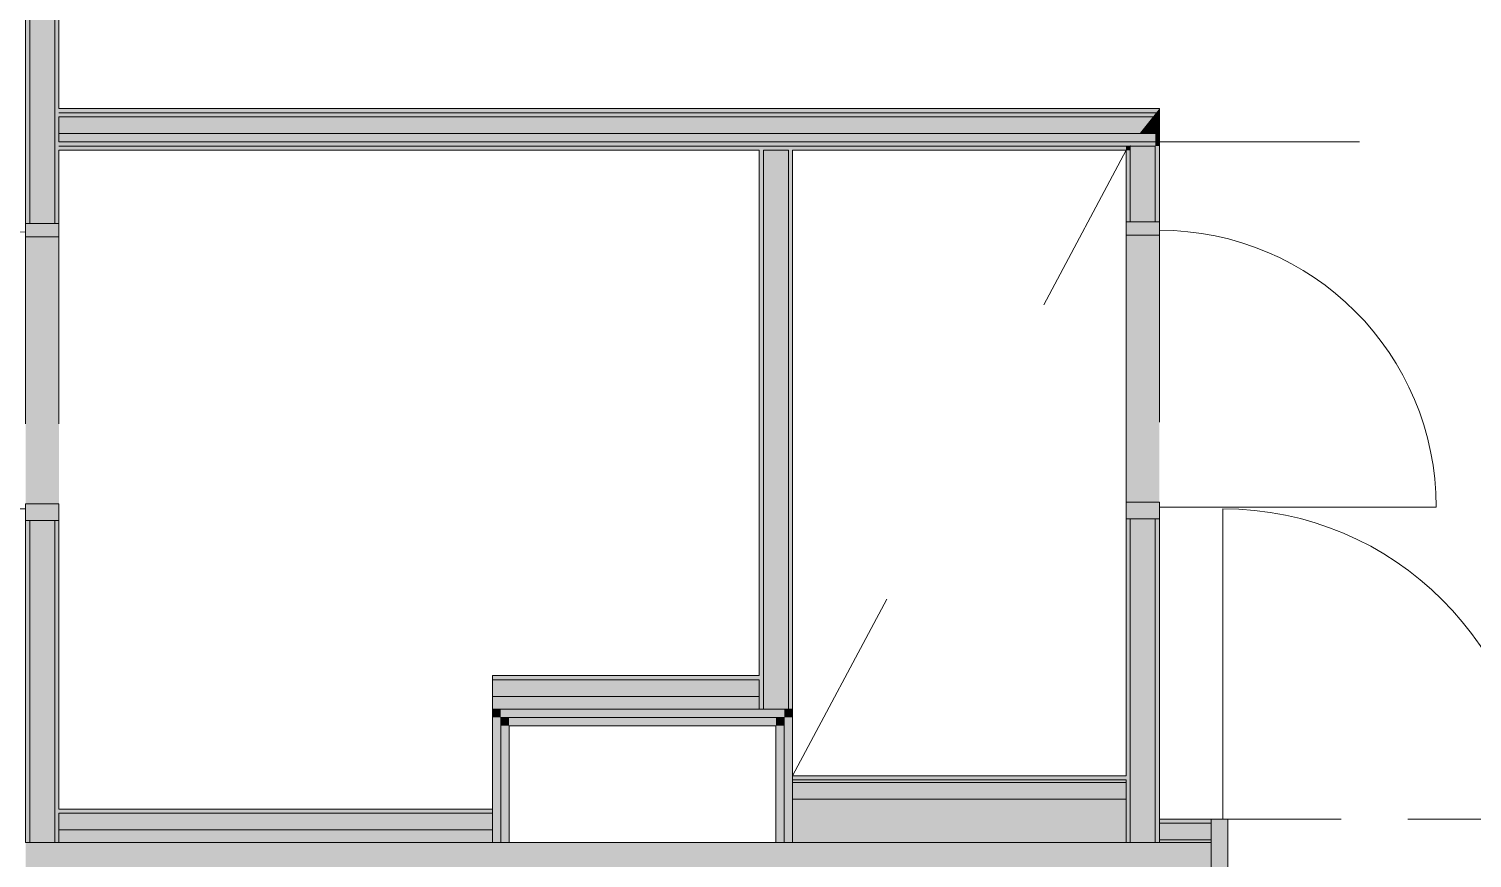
# Model space of a CAD drawing. Header units: metres. Extents: x -3 to 205, y -18 to 45.
# Drawn here: x 170.434 to 174.762, y 33.891 to 36.377 of the extents above; entities that cross this region are included whole.
import ezdxf

# ---------------------------------------------------------------- set-up
doc = ezdxf.new("R2010")
doc.units = ezdxf.units.M
doc.header["$MEASUREMENT"] = 0
doc.linetypes.add('Grenzlinie', pattern=[0.008, 0.003, -0.005])
doc.linetypes.add('Strichlinie mittel', pattern=[0.003, 0.002, -0.001])
for name, color, linetype in [('120 Wand Innen tragend', 7, 'Continuous'), ('130 Wand Innen', 7, 'Continuous'), ('170 Schachtwände', 7, 'Continuous'), ('230 Decke abgehaengt', 7, 'Continuous'), ('815 Raumbegrenzung', 7, 'Continuous')]:
    doc.layers.add(name, color=color, linetype=linetype)

# ---------------------------------------------------------------- blocks, each defined once
blk = doc.blocks.new('Decke_11_1', base_point=(172.7242, 34.1383))
at = {"layer": '230 Decke abgehaengt', "color": 8, "linetype": 'Grenzlinie', "lineweight": 13, "ltscale": 200, "flags": 128}
blk.add_lwpolyline([(172.7242, 34.1383), (173.7242, 34.1383), (173.7242, 36.0133), (172.7242, 36.0133)], close=True, dxfattribs=at)
blk = doc.blocks.new('Metall Zargentür Typ3 27[6]_1', base_point=(166.9792, 39.9833))
at = {"layer": '130 Wand Innen', "linetype": 'Continuous', "lineweight": 0, "true_color": 0xffffff}
for points in [[(170.4242, 39.2033), (170.4242, 39.1533), (170.5242, 39.1533), (170.5242, 39.2033)], [(170.5242, 38.3133), (170.5242, 38.3533), (170.4242, 38.3533), (170.4242, 38.3133)]]:
    blk.add_hatch(color=7, dxfattribs=at).paths.add_polyline_path(points)
at = {"layer": '130 Wand Innen', "color": 8, "linetype": 'Continuous', "lineweight": 0}
blk.add_line((170.4242, 39.1683), (169.5942, 39.1683), dxfattribs=at)
at = {"layer": '130 Wand Innen', "color": 7, "linetype": 'Grenzlinie', "lineweight": 13, "ltscale": 200}
for p, q in [((170.4242, 38.3133), (170.4242, 39.2033)), ((170.5242, 38.3133), (170.5242, 39.2033))]:
    blk.add_line(p, q, dxfattribs=at)
at = {"layer": '130 Wand Innen', "color": 7, "linetype": 'Continuous', "lineweight": 13}
for p, q in [((170.4242, 39.2033), (170.4242, 39.1533)), ((170.5242, 39.2033), (170.4242, 39.2033)), ((170.5242, 39.1533), (170.5242, 39.2033)), ((170.4242, 39.1533), (170.5242, 39.1533)), ((170.5242, 38.3533), (170.4242, 38.3533)), ((170.4242, 38.3533), (170.4242, 38.3133)), ((170.5242, 38.3133), (170.5242, 38.3533)), ((170.4242, 38.3133), (170.5242, 38.3133))]:
    blk.add_line(p, q, dxfattribs=at)
at = {"layer": '130 Wand Innen', "color": 7, "linetype": 'Continuous', "lineweight": 18}
for p, q in [((170.4367, 39.2033), (170.4242, 39.2033)), ((170.4367, 39.2033), (170.4242, 39.2033)), ((170.5117, 39.2033), (170.4367, 39.2033)), ((170.5117, 39.2033), (170.4367, 39.2033)), ((170.5242, 39.2033), (170.5117, 39.2033)), ((170.5242, 39.2033), (170.5117, 39.2033)), ((170.4367, 38.3133), (170.4242, 38.3133)), ((170.4367, 38.3133), (170.4242, 38.3133)), ((170.5117, 38.3133), (170.4367, 38.3133)), ((170.5117, 38.3133), (170.4367, 38.3133)), ((170.5242, 38.3133), (170.5117, 38.3133)), ((170.5242, 38.3133), (170.5117, 38.3133))]:
    blk.add_line(p, q, dxfattribs=at)
at = {"layer": '130 Wand Innen', "color": 8, "linetype": 'Continuous', "lineweight": 0}
blk.add_arc((170.4242, 39.1683), 0.83, 180, 270, dxfattribs=at)
blk = doc.blocks.new('Wand_45_1', base_point=(170.5242, 39.2733))
at = {"layer": '130 Wand Innen', "linetype": 'Continuous', "lineweight": 0, "true_color": 0x000000}
for points in [[(170.4242, 39.2733), (170.4242, 39.2033), (170.4367, 39.2033), (170.4367, 39.2733)], [(170.4367, 39.2733), (170.4367, 39.2033), (170.5117, 39.2033), (170.5117, 39.2733)], [(170.5117, 39.2733), (170.5117, 39.2033), (170.5242, 39.2033), (170.5242, 39.2733)], [(170.4242, 36.0133), (170.4367, 36.0133), (170.4367, 38.3133), (170.4242, 38.3133)], [(170.5117, 38.3133), (170.4367, 38.3133), (170.4367, 36.0133), (170.5117, 36.0133)], [(170.5242, 38.3133), (170.5117, 38.3133), (170.5117, 36.0133), (170.5242, 36.0133)]]:
    blk.add_hatch(color=18, dxfattribs=at).paths.add_polyline_path(points)
at = {"layer": '130 Wand Innen', "linetype": 'Continuous', "lineweight": 13, "true_color": 0xe8e2dc}
blk.add_hatch(color=254, dxfattribs=at).paths.add_polyline_path([(170.5242, 39.2033), (170.4242, 39.2033), (170.4242, 38.3133), (170.5242, 38.3133)])
at = {"layer": '130 Wand Innen', "color": 7, "linetype": 'Continuous', "lineweight": 18}
for p, q in [((170.4367, 39.2733), (170.4367, 39.2033)), ((170.5117, 39.2033), (170.5117, 39.2733)), ((170.4367, 39.2033), (170.4242, 39.2033)), ((170.5117, 39.2033), (170.4367, 39.2033)), ((170.5242, 39.2033), (170.5117, 39.2033)), ((170.4367, 38.3133), (170.4242, 38.3133)), ((170.4367, 38.3133), (170.4367, 36.0133)), ((170.5117, 38.3133), (170.4367, 38.3133)), ((170.5117, 36.0133), (170.5117, 38.3133)), ((170.5242, 38.3133), (170.5117, 38.3133))]:
    blk.add_line(p, q, dxfattribs=at)
at = {"layer": '130 Wand Innen', "color": 7, "linetype": 'Continuous', "lineweight": 18, "flags": 128}
for points in [[(170.4242, 39.2733), (170.4242, 39.2033)], [(170.5242, 39.2733), (170.4242, 39.2733)], [(170.5242, 39.2033), (170.5242, 39.2733)], [(170.4242, 38.3133), (170.4242, 36.0133)], [(170.5242, 36.1383), (170.5242, 38.3133)], [(170.5242, 36.0383), (170.5242, 36.1133)]]:
    blk.add_lwpolyline(points, dxfattribs=at)
at = {"layer": '130 Wand Innen', "color": 7, "linetype": 'Continuous', "lineweight": 13}
blk.add_blockref('Metall Zargentür Typ3 27[6]_1', (166.9792, 39.9833), dxfattribs=at)
blk = doc.blocks.new('Wand_55_1', base_point=(173.7242, 34.1383))
at = {"layer": '130 Wand Innen', "linetype": 'Continuous', "lineweight": 0, "true_color": 0x000000}
for points in [[(173.7242, 34.1383), (172.7242, 34.1383), (172.7242, 34.1258), (173.7242, 34.1258)], [(173.7242, 34.1183), (172.7242, 34.1183), (172.7242, 34.0683), (173.7242, 34.0683)]]:
    blk.add_hatch(color=18, dxfattribs=at).paths.add_polyline_path(points)
at = {"layer": '130 Wand Innen', "linetype": 'Continuous', "lineweight": 0, "true_color": 0xffffff}
for points in [[(173.7242, 34.1258), (172.7242, 34.1258), (172.7242, 34.1183), (173.7242, 34.1183)], [(173.7242, 34.0683), (172.7242, 34.0683), (172.7242, 33.9383), (173.7242, 33.9383)]]:
    blk.add_hatch(color=7, dxfattribs=at).paths.add_polyline_path(points)
at = {"layer": '130 Wand Innen', "color": 7, "linetype": 'Continuous', "lineweight": 18}
for p, q in [((173.7242, 34.1258), (172.7242, 34.1258)), ((173.7242, 34.1183), (172.7242, 34.1183)), ((173.7242, 34.0683), (172.7242, 34.0683))]:
    blk.add_line(p, q, dxfattribs=at)
at = {"layer": '130 Wand Innen', "color": 7, "linetype": 'Continuous', "lineweight": 18, "flags": 128}
for points in [[(173.7242, 34.1383), (172.7242, 34.1383)], [(172.7242, 34.1383), (172.7242, 33.9383)], [(173.7242, 33.9383), (173.7242, 34.1258)], [(172.7242, 33.9383), (173.7242, 33.9383)]]:
    blk.add_lwpolyline(points, dxfattribs=at)
blk = doc.blocks.new('Wand_65_1', base_point=(170.4242, 33.9383))
at = {"layer": '120 Wand Innen tragend', "linetype": 'Continuous', "lineweight": 0, "true_color": 0x000000}
blk.add_hatch(color=18, dxfattribs=at).paths.add_polyline_path([(170.4242, 33.7583), (173.8242, 33.7583), (173.8242, 33.9383), (170.4242, 33.9383)])
at = {"layer": '120 Wand Innen tragend', "color": 7, "linetype": 'Continuous', "lineweight": 18, "flags": 128}
for points in [[(173.8242, 33.9383), (170.4242, 33.9383)], [(170.4242, 33.7583), (173.3942, 33.7583)], [(173.5142, 33.7583), (173.8242, 33.7583)]]:
    blk.add_lwpolyline(points, dxfattribs=at)
blk = doc.blocks.new('Metall Zargentür Typ3 27[17]_1', base_point=(166.9792, 39.9833))
at = {"layer": '120 Wand Innen tragend', "linetype": 'Continuous', "lineweight": 0, "true_color": 0xffffff}
for points in [[(173.9792, 34.0083), (173.9792, 33.7583), (174.0292, 33.7583), (174.0292, 34.0083)], [(174.9692, 33.7583), (174.9692, 34.0083), (174.9292, 34.0083), (174.9292, 33.7583)]]:
    blk.add_hatch(color=7, dxfattribs=at).paths.add_polyline_path(points)
at = {"layer": '120 Wand Innen tragend', "color": 8, "linetype": 'Continuous', "lineweight": 0}
blk.add_line((174.0142, 34.0083), (174.0142, 34.9383), dxfattribs=at)
at = {"layer": '120 Wand Innen tragend', "color": 7, "linetype": 'Strichlinie mittel', "lineweight": 13, "ltscale": 200}
for p, q in [((174.9692, 34.0083), (173.9792, 34.0083)), ((174.9692, 33.7583), (173.9792, 33.7583))]:
    blk.add_line(p, q, dxfattribs=at)
at = {"layer": '120 Wand Innen tragend', "color": 7, "linetype": 'Continuous', "lineweight": 13}
for p, q in [((173.9792, 34.0083), (174.0292, 34.0083)), ((173.9792, 33.7583), (173.9792, 34.0083)), ((173.9792, 34.0083), (173.9792, 33.9958)), ((173.9792, 34.0083), (173.9792, 33.9958)), ((173.9792, 33.9958), (173.9792, 33.9458)), ((173.9792, 33.9958), (173.9792, 33.9458)), ((174.0292, 34.0083), (174.0292, 33.7583)), ((174.9292, 33.7583), (174.9292, 34.0083)), ((174.9292, 34.0083), (174.9692, 34.0083)), ((174.9692, 34.0083), (174.9692, 33.7583)), ((174.9692, 34.0083), (174.9692, 33.9958)), ((174.9692, 34.0083), (174.9692, 33.9958)), ((174.9692, 33.9958), (174.9692, 33.9458)), ((174.9692, 33.9958), (174.9692, 33.9458)), ((173.9792, 33.9458), (173.9792, 33.9383)), ((173.9792, 33.9458), (173.9792, 33.9383)), ((174.9692, 33.9458), (174.9692, 33.9383)), ((174.9692, 33.9458), (174.9692, 33.9383)), ((174.0292, 33.7583), (173.9792, 33.7583)), ((174.9692, 33.7583), (174.9292, 33.7583))]:
    blk.add_line(p, q, dxfattribs=at)
at = {"layer": '120 Wand Innen tragend', "color": 7, "linetype": 'Continuous', "lineweight": 18}
for p, q in [((173.9792, 33.9383), (173.9792, 33.7583)), ((173.9792, 33.9383), (173.9792, 33.7583)), ((174.9692, 33.9383), (174.9692, 33.7583)), ((174.9692, 33.9383), (174.9692, 33.7583))]:
    blk.add_line(p, q, dxfattribs=at)
at = {"layer": '120 Wand Innen tragend', "color": 8, "linetype": 'Continuous', "lineweight": 0}
blk.add_arc((174.0142, 34.0083), 0.93, 0, 90, dxfattribs=at)
blk = doc.blocks.new('Wand_70_1', base_point=(173.8242, 33.9383))
at = {"layer": '120 Wand Innen tragend', "linetype": 'Continuous', "lineweight": 0, "true_color": 0x000000}
for points in [[(173.8242, 34.0083), (173.8242, 33.9958), (173.9792, 33.9958), (173.9792, 34.0083)], [(173.8242, 33.9958), (173.8242, 33.9458), (173.9792, 33.9458), (173.9792, 33.9958)], [(174.9692, 33.9958), (175.0842, 33.9958), (175.0842, 34.0083), (174.9692, 34.0083)], [(174.9692, 33.9458), (175.0967, 33.9458), (175.0967, 33.9919), (175.0937, 33.9958), (174.9692, 33.9958)], [(175.0967, 34.0083), (175.0842, 34.0083), (175.0937, 33.9958), (175.0967, 33.9958)], [(175.0937, 33.9958), (175.0842, 34.0083), (175.0842, 33.9958)], [(175.0937, 33.9958), (175.0967, 33.9919), (175.0967, 33.9958)], [(175.1467, 33.9458), (175.1467, 33.9958), (175.0967, 33.9958), (175.0967, 33.9919), (175.1317, 33.9458)], [(175.0967, 33.9458), (175.1317, 33.9458), (175.0967, 33.9919)], [(173.8242, 33.9383), (173.8242, 33.7583), (173.9792, 33.7583), (173.9792, 33.9383)], [(174.9692, 33.7583), (175.1542, 33.7583), (175.1542, 33.9162), (175.1374, 33.9383), (174.9692, 33.9383)], [(175.1374, 33.9383), (175.1467, 33.9261), (175.1467, 33.9383)], [(175.1467, 33.9383), (175.1467, 33.9261), (175.1542, 33.9162), (175.1542, 33.9383)], [(175.2742, 33.9383), (175.1542, 33.9383), (175.1542, 33.9162), (175.2742, 33.7583)], [(175.1542, 33.9162), (175.1542, 33.7583), (175.2742, 33.7583)]]:
    blk.add_hatch(color=18, dxfattribs=at).paths.add_polyline_path(points)
at = {"layer": '120 Wand Innen tragend', "linetype": 'Continuous', "lineweight": 0, "true_color": 0xffffff}
for points in [[(173.8242, 33.9458), (173.8242, 33.9383), (173.9792, 33.9383), (173.9792, 33.9458)], [(175.1317, 33.9458), (174.9692, 33.9458), (174.9692, 33.9383), (175.1374, 33.9383)], [(175.1467, 33.9383), (175.1467, 33.9458), (175.1317, 33.9458), (175.1374, 33.9383)], [(175.1542, 33.9383), (175.1542, 33.9458), (175.1467, 33.9458), (175.1467, 33.9383)]]:
    blk.add_hatch(color=7, dxfattribs=at).paths.add_polyline_path(points)
at = {"layer": '120 Wand Innen tragend', "color": 7, "linetype": 'Continuous', "lineweight": 13}
for p, q in [((173.9792, 33.9958), (173.8242, 33.9958)), ((173.9792, 34.0083), (173.9792, 33.9958)), ((173.9792, 33.9958), (173.9792, 33.9458)), ((174.9692, 34.0083), (174.9692, 33.9958)), ((175.0937, 33.9958), (174.9692, 33.9958)), ((174.9692, 33.9958), (174.9692, 33.9458)), ((175.0967, 33.9958), (175.0937, 33.9958)), ((175.0967, 33.9958), (175.0967, 34.0083)), ((175.1467, 33.9458), (175.1467, 33.9958)), ((173.9792, 33.9458), (173.8242, 33.9458)), ((173.9792, 33.9458), (173.9792, 33.9383)), ((175.1317, 33.9458), (174.9692, 33.9458)), ((174.9692, 33.9458), (174.9692, 33.9383)), ((175.1467, 33.9458), (175.1317, 33.9458))]:
    blk.add_line(p, q, dxfattribs=at)
at = {"layer": '120 Wand Innen tragend', "color": 7, "linetype": 'Continuous', "lineweight": 18}
for p, q in [((173.9792, 33.9383), (173.8242, 33.9383)), ((173.9792, 33.9383), (173.9792, 33.7583)), ((175.1374, 33.9383), (174.9692, 33.9383)), ((174.9692, 33.9383), (174.9692, 33.7583)), ((175.1467, 33.9383), (175.1374, 33.9383)), ((175.1542, 33.9383), (175.1467, 33.9383)), ((175.1542, 33.9383), (175.1542, 33.9458))]:
    blk.add_line(p, q, dxfattribs=at)
at = {"layer": '120 Wand Innen tragend', "color": 7, "linetype": 'Continuous', "lineweight": 13, "flags": 128}
for points in [[(173.9792, 34.0083), (173.8242, 34.0083)], [(173.8242, 34.0083), (173.8242, 33.9958)], [(173.8242, 33.9958), (173.8242, 33.9458)], [(175.0842, 34.0083), (174.9692, 34.0083)], [(173.8242, 33.9458), (173.8242, 33.9383)]]:
    blk.add_lwpolyline(points, dxfattribs=at)
at = {"layer": '120 Wand Innen tragend', "color": 7, "linetype": 'Continuous', "lineweight": 18, "flags": 128}
for points in [[(175.2742, 33.7583), (175.2742, 33.9383)], [(173.8242, 33.7583), (173.9792, 33.7583)], [(174.9692, 33.7583), (175.2742, 33.7583)]]:
    blk.add_lwpolyline(points, dxfattribs=at)
at = {"layer": '120 Wand Innen tragend', "color": 7, "linetype": 'Continuous', "lineweight": 13}
blk.add_blockref('Metall Zargentür Typ3 27[17]_1', (166.9792, 39.9833), dxfattribs=at)
blk = doc.blocks.new('Wand_71_1', base_point=(172.6242, 36.1383))
at = {"layer": '130 Wand Innen', "linetype": 'Continuous', "lineweight": 0, "true_color": 0x000000}
for points in [[(172.6242, 36.0133), (172.6242, 34.3383), (172.6367, 34.3383), (172.6367, 36.0133)], [(172.6367, 36.0133), (172.6367, 34.3383), (172.7117, 34.3383), (172.7117, 36.0133)], [(172.7242, 34.3383), (172.7242, 36.0133), (172.7117, 36.0133), (172.7117, 34.3383)]]:
    blk.add_hatch(color=18, dxfattribs=at).paths.add_polyline_path(points)
at = {"layer": '130 Wand Innen', "color": 7, "linetype": 'Continuous', "lineweight": 18}
for p, q in [((172.6367, 36.0133), (172.6367, 34.3383)), ((172.7117, 34.3383), (172.7117, 36.0133))]:
    blk.add_line(p, q, dxfattribs=at)
at = {"layer": '130 Wand Innen', "color": 7, "linetype": 'Continuous', "lineweight": 18, "flags": 128}
for points in [[(172.6242, 36.0133), (172.6242, 34.4383)], [(172.7117, 36.0133), (172.6367, 36.0133)], [(172.7242, 34.3383), (172.7242, 36.0133)], [(172.6242, 34.4258), (172.6242, 34.3383)], [(172.6242, 34.3383), (172.7242, 34.3383)]]:
    blk.add_lwpolyline(points, dxfattribs=at)
blk = doc.blocks.new('Wand_74_1', base_point=(170.5242, 34.0383))
at = {"layer": '130 Wand Innen', "linetype": 'Continuous', "lineweight": 0, "true_color": 0x000000}
for points in [[(171.8242, 34.0383), (170.5242, 34.0383), (170.5242, 34.0258), (171.8242, 34.0258)], [(171.8242, 34.0258), (170.5242, 34.0258), (170.5242, 33.9758), (171.8242, 33.9758)]]:
    blk.add_hatch(color=18, dxfattribs=at).paths.add_polyline_path(points)
at = {"layer": '130 Wand Innen', "linetype": 'Continuous', "lineweight": 0, "true_color": 0xffffff}
blk.add_hatch(color=7, dxfattribs=at).paths.add_polyline_path([(170.5242, 33.9383), (171.8242, 33.9383), (171.8242, 33.9758), (170.5242, 33.9758)])
at = {"layer": '130 Wand Innen', "color": 7, "linetype": 'Continuous', "lineweight": 18}
for p, q in [((171.8242, 34.0258), (170.5242, 34.0258)), ((170.5242, 33.9758), (171.8242, 33.9758))]:
    blk.add_line(p, q, dxfattribs=at)
at = {"layer": '130 Wand Innen', "color": 7, "linetype": 'Continuous', "lineweight": 18, "flags": 128}
for points in [[(171.8242, 34.0383), (170.5242, 34.0383)], [(170.5242, 34.0258), (170.5242, 33.9383)], [(171.8242, 33.9383), (171.8242, 34.0383)], [(170.5242, 33.9383), (171.8242, 33.9383)]]:
    blk.add_lwpolyline(points, dxfattribs=at)
blk = doc.blocks.new('Metall Zargentür Typ3 27[24]_1', base_point=(166.9792, 39.9833))
at = {"layer": '130 Wand Innen', "linetype": 'Continuous', "lineweight": 0, "true_color": 0xffffff}
for points in [[(173.7242, 35.7983), (173.7242, 35.7583), (173.8242, 35.7583), (173.8242, 35.7983)], [(173.8242, 34.9083), (173.8242, 34.9583), (173.7242, 34.9583), (173.7242, 34.9083)]]:
    blk.add_hatch(color=7, dxfattribs=at).paths.add_polyline_path(points)
at = {"layer": '130 Wand Innen', "color": 7, "linetype": 'Grenzlinie', "lineweight": 13, "ltscale": 200}
for p, q in [((173.7242, 35.7983), (173.7242, 34.9083)), ((173.8242, 35.7983), (173.8242, 34.9083))]:
    blk.add_line(p, q, dxfattribs=at)
at = {"layer": '130 Wand Innen', "color": 7, "linetype": 'Continuous', "lineweight": 13}
for p, q in [((173.7242, 35.7983), (173.7242, 35.7583)), ((173.8242, 35.7983), (173.7242, 35.7983)), ((173.8242, 35.7583), (173.8242, 35.7983)), ((173.7242, 35.7583), (173.8242, 35.7583)), ((173.8242, 34.9583), (173.7242, 34.9583)), ((173.7242, 34.9583), (173.7242, 34.9083)), ((173.8242, 34.9083), (173.8242, 34.9583)), ((173.7242, 34.9083), (173.8242, 34.9083))]:
    blk.add_line(p, q, dxfattribs=at)
at = {"layer": '130 Wand Innen', "color": 7, "linetype": 'Continuous', "lineweight": 18}
for p, q in [((173.7242, 35.7983), (173.7367, 35.7983)), ((173.7242, 35.7983), (173.7367, 35.7983)), ((173.7367, 35.7983), (173.8117, 35.7983)), ((173.7367, 35.7983), (173.8117, 35.7983)), ((173.8117, 35.7983), (173.8242, 35.7983)), ((173.8117, 35.7983), (173.8242, 35.7983)), ((173.7242, 34.9083), (173.7367, 34.9083)), ((173.7242, 34.9083), (173.7367, 34.9083)), ((173.7367, 34.9083), (173.8117, 34.9083)), ((173.7367, 34.9083), (173.8117, 34.9083)), ((173.8117, 34.9083), (173.8242, 34.9083)), ((173.8117, 34.9083), (173.8242, 34.9083))]:
    blk.add_line(p, q, dxfattribs=at)
at = {"layer": '130 Wand Innen', "color": 8, "linetype": 'Continuous', "lineweight": 0}
blk.add_line((173.8242, 34.9433), (174.6542, 34.9433), dxfattribs=at)
blk.add_arc((173.8242, 34.9433), 0.83, 0, 90, dxfattribs=at)
blk = doc.blocks.new('Wand_101_1', base_point=(173.7242, 36.1383))
at = {"layer": '130 Wand Innen', "linetype": 'Continuous', "lineweight": 0, "true_color": 0x000000}
for points in [[(173.7242, 36.0133), (173.7342, 36.0258), (173.7242, 36.0258)], [(173.7342, 36.0258), (173.7242, 36.0133), (173.7367, 36.0133), (173.7367, 36.0258)], [(173.7242, 36.0133), (173.7242, 35.7983), (173.7367, 35.7983), (173.7367, 36.0133)], [(173.8117, 36.0258), (173.7367, 36.0258), (173.7367, 35.7983), (173.8117, 35.7983)], [(173.8242, 36.0258), (173.8242, 36.0383), (173.8117, 36.0383), (173.8117, 36.0258)], [(173.8242, 36.0258), (173.8117, 36.0258), (173.8117, 35.7983), (173.8242, 35.7983)], [(173.7242, 33.9383), (173.7367, 33.9383), (173.7367, 34.9083), (173.7242, 34.9083)], [(173.7367, 34.9083), (173.7367, 33.9383), (173.8117, 33.9383), (173.8117, 34.9083)], [(173.8117, 34.9083), (173.8117, 33.9383), (173.8242, 33.9383), (173.8242, 34.9083)]]:
    blk.add_hatch(color=18, dxfattribs=at).paths.add_polyline_path(points)
at = {"layer": '130 Wand Innen', "linetype": 'Continuous', "lineweight": 13, "true_color": 0xe8e2dc}
blk.add_hatch(color=254, dxfattribs=at).paths.add_polyline_path([(173.7242, 34.9083), (173.8242, 34.9083), (173.8242, 35.7983), (173.7242, 35.7983)])
at = {"layer": '130 Wand Innen', "color": 7, "linetype": 'Continuous', "lineweight": 18}
for p, q in [((173.7367, 36.0258), (173.7342, 36.0258)), ((173.7367, 36.0258), (173.8117, 36.0258)), ((173.7367, 36.0258), (173.7367, 35.7983)), ((173.8117, 36.0383), (173.8242, 36.0383)), ((173.8117, 35.7983), (173.8117, 36.0258)), ((173.7242, 35.7983), (173.7367, 35.7983)), ((173.7367, 35.7983), (173.8117, 35.7983)), ((173.8117, 35.7983), (173.8242, 35.7983)), ((173.7242, 34.9083), (173.7367, 34.9083)), ((173.7367, 34.9083), (173.7367, 33.9383)), ((173.7367, 34.9083), (173.8117, 34.9083)), ((173.8117, 33.9383), (173.8117, 34.9083)), ((173.8117, 34.9083), (173.8242, 34.9083))]:
    blk.add_line(p, q, dxfattribs=at)
at = {"layer": '130 Wand Innen', "color": 7, "linetype": 'Continuous', "lineweight": 18, "flags": 128}
for points in [[(173.7242, 36.0133), (173.7242, 35.7983)], [(173.8242, 35.7983), (173.8242, 36.0383)], [(173.7242, 34.9083), (173.7242, 34.1383)], [(173.8242, 33.9383), (173.8242, 34.9083)], [(173.7242, 34.1258), (173.7242, 33.9383)], [(173.7242, 33.9383), (173.7367, 33.9383)], [(173.7367, 33.9383), (173.8117, 33.9383)], [(173.8117, 33.9383), (173.8242, 33.9383)]]:
    blk.add_lwpolyline(points, dxfattribs=at)
at = {"layer": '130 Wand Innen', "color": 7, "linetype": 'Continuous', "lineweight": 13}
blk.add_blockref('Metall Zargentür Typ3 27[24]_1', (166.9792, 39.9833), dxfattribs=at)
blk = doc.blocks.new('Wand_118_1', base_point=(172.7242, 33.9383))
at = {"layer": '170 Schachtwände', "linetype": 'Continuous', "lineweight": 0, "true_color": 0x000000}
for points in [[(172.6992, 34.3383), (172.6992, 34.3133), (172.7242, 34.3383)], [(172.6992, 34.3133), (172.7242, 34.3133), (172.7242, 34.3383)], [(172.6742, 34.2883), (172.6992, 34.3133), (172.6742, 34.3133)], [(172.6742, 34.2883), (172.6992, 34.2883), (172.6992, 34.3133)], [(172.6742, 34.2883), (172.6742, 33.9383), (172.6992, 33.9383), (172.6992, 34.2883)], [(172.6992, 34.3133), (172.6992, 33.9383), (172.7242, 33.9383), (172.7242, 34.3133)]]:
    blk.add_hatch(color=18, dxfattribs=at).paths.add_polyline_path(points)
at = {"layer": '170 Schachtwände', "color": 7, "linetype": 'Continuous', "lineweight": 18}
for p, q in [((172.6992, 34.2883), (172.6992, 34.3133)), ((172.6992, 33.9383), (172.6992, 34.2883))]:
    blk.add_line(p, q, dxfattribs=at)
at = {"layer": '170 Schachtwände', "color": 7, "linetype": 'Continuous', "lineweight": 18, "flags": 128}
for points in [[(172.7242, 34.3383), (172.6992, 34.3383)], [(172.7242, 33.9383), (172.7242, 34.3383)], [(172.6742, 34.2883), (172.6742, 33.9383)], [(172.6992, 33.9383), (172.6742, 33.9383)], [(172.7242, 33.9383), (172.6992, 33.9383)]]:
    blk.add_lwpolyline(points, dxfattribs=at)
blk = doc.blocks.new('Wand_119_1', base_point=(172.7242, 34.3383))
at = {"layer": '170 Schachtwände', "linetype": 'Continuous', "lineweight": 0, "true_color": 0x000000}
for points in [[(171.8492, 34.3133), (171.8242, 34.3383), (171.8242, 34.3133)], [(171.8492, 34.3383), (171.8242, 34.3383), (171.8492, 34.3133)], [(171.8492, 34.3383), (171.8492, 34.3133), (172.6992, 34.3133), (172.6992, 34.3383)], [(171.8742, 34.2883), (171.8492, 34.3133), (171.8492, 34.2883)], [(171.8742, 34.3133), (171.8492, 34.3133), (171.8742, 34.2883)], [(171.8742, 34.2883), (172.6742, 34.2883), (172.6742, 34.3133), (171.8742, 34.3133)]]:
    blk.add_hatch(color=18, dxfattribs=at).paths.add_polyline_path(points)
at = {"layer": '170 Schachtwände', "color": 7, "linetype": 'Continuous', "lineweight": 18}
for p, q in [((171.8742, 34.3133), (171.8492, 34.3133)), ((172.6742, 34.3133), (171.8742, 34.3133)), ((172.6992, 34.3133), (172.6742, 34.3133))]:
    blk.add_line(p, q, dxfattribs=at)
at = {"layer": '170 Schachtwände', "color": 7, "linetype": 'Continuous', "lineweight": 18, "flags": 128}
for points in [[(171.8242, 34.3383), (171.8242, 34.3133)], [(172.6992, 34.3383), (171.8242, 34.3383)], [(171.8742, 34.2883), (172.6742, 34.2883)]]:
    blk.add_lwpolyline(points, dxfattribs=at)
blk = doc.blocks.new('Wand_120_1', base_point=(171.8242, 33.9383))
at = {"layer": '170 Schachtwände', "linetype": 'Continuous', "lineweight": 0, "true_color": 0x000000}
for points in [[(171.8242, 34.3133), (171.8242, 33.9383), (171.8492, 33.9383), (171.8492, 34.3133)], [(171.8492, 34.2883), (171.8492, 33.9383), (171.8742, 33.9383), (171.8742, 34.2883)]]:
    blk.add_hatch(color=18, dxfattribs=at).paths.add_polyline_path(points)
at = {"layer": '170 Schachtwände', "color": 7, "linetype": 'Continuous', "lineweight": 18}
for p, q in [((171.8492, 34.3133), (171.8492, 34.2883)), ((171.8492, 34.2883), (171.8492, 33.9383))]:
    blk.add_line(p, q, dxfattribs=at)
at = {"layer": '170 Schachtwände', "color": 7, "linetype": 'Continuous', "lineweight": 18, "flags": 128}
for points in [[(171.8242, 34.3133), (171.8242, 33.9383)], [(171.8742, 33.9383), (171.8742, 34.2883)], [(171.8242, 33.9383), (171.8492, 33.9383)], [(171.8492, 33.9383), (171.8742, 33.9383)]]:
    blk.add_lwpolyline(points, dxfattribs=at)
blk = doc.blocks.new('Wand_127_1', base_point=(171.8242, 34.4383))
at = {"layer": '130 Wand Innen', "linetype": 'Continuous', "lineweight": 0, "true_color": 0x000000}
for points in [[(172.6242, 34.4383), (171.8242, 34.4383), (171.8242, 34.4258), (172.6242, 34.4258)], [(172.6242, 34.4258), (171.8242, 34.4258), (171.8242, 34.3758), (172.6242, 34.3758)]]:
    blk.add_hatch(color=18, dxfattribs=at).paths.add_polyline_path(points)
at = {"layer": '130 Wand Innen', "linetype": 'Continuous', "lineweight": 0, "true_color": 0xffffff}
blk.add_hatch(color=7, dxfattribs=at).paths.add_polyline_path([(171.8242, 34.3383), (172.6242, 34.3383), (172.6242, 34.3758), (171.8242, 34.3758)])
at = {"layer": '130 Wand Innen', "color": 7, "linetype": 'Continuous', "lineweight": 18}
for p, q in [((172.6242, 34.4258), (171.8242, 34.4258)), ((171.8242, 34.3758), (172.6242, 34.3758))]:
    blk.add_line(p, q, dxfattribs=at)
at = {"layer": '130 Wand Innen', "color": 7, "linetype": 'Continuous', "lineweight": 18, "flags": 128}
for points in [[(172.6242, 34.4383), (171.8242, 34.4383)], [(171.8242, 34.4383), (171.8242, 34.3383)], [(172.6242, 34.3383), (172.6242, 34.4258)], [(171.8242, 34.3383), (172.6242, 34.3383)]]:
    blk.add_lwpolyline(points, dxfattribs=at)
blk = doc.blocks.new('Metall Zargentür Typ3 27[26]_1', base_point=(166.9792, 39.9833))
at = {"layer": '130 Wand Innen', "linetype": 'Continuous', "lineweight": 0, "true_color": 0xffffff}
for points in [[(170.5242, 35.7933), (170.4242, 35.7933), (170.4242, 35.7533), (170.5242, 35.7533)], [(170.4242, 34.9033), (170.5242, 34.9033), (170.5242, 34.9533), (170.4242, 34.9533)]]:
    blk.add_hatch(color=7, dxfattribs=at).paths.add_polyline_path(points)
at = {"layer": '130 Wand Innen', "color": 7, "linetype": 'Grenzlinie', "lineweight": 13, "ltscale": 200}
for p, q in [((170.4242, 35.7933), (170.4242, 34.9033)), ((170.5242, 35.7933), (170.5242, 34.9033))]:
    blk.add_line(p, q, dxfattribs=at)
at = {"layer": '130 Wand Innen', "color": 7, "linetype": 'Continuous', "lineweight": 13}
for p, q in [((170.4242, 35.7533), (170.4242, 35.7933)), ((170.4242, 35.7933), (170.5242, 35.7933)), ((170.5242, 35.7933), (170.5242, 35.7533)), ((170.5242, 35.7533), (170.4242, 35.7533)), ((170.4242, 34.9033), (170.4242, 34.9533)), ((170.4242, 34.9533), (170.5242, 34.9533)), ((170.5242, 34.9533), (170.5242, 34.9033)), ((170.5242, 34.9033), (170.4242, 34.9033))]:
    blk.add_line(p, q, dxfattribs=at)
at = {"layer": '130 Wand Innen', "color": 7, "linetype": 'Continuous', "lineweight": 18}
for p, q in [((170.4242, 35.7933), (170.4367, 35.7933)), ((170.4242, 35.7933), (170.4367, 35.7933)), ((170.4367, 35.7933), (170.5117, 35.7933)), ((170.4367, 35.7933), (170.5117, 35.7933)), ((170.5117, 35.7933), (170.5242, 35.7933)), ((170.5117, 35.7933), (170.5242, 35.7933)), ((170.4242, 34.9033), (170.4367, 34.9033)), ((170.4242, 34.9033), (170.4367, 34.9033)), ((170.4367, 34.9033), (170.5117, 34.9033)), ((170.4367, 34.9033), (170.5117, 34.9033)), ((170.5117, 34.9033), (170.5242, 34.9033)), ((170.5117, 34.9033), (170.5242, 34.9033))]:
    blk.add_line(p, q, dxfattribs=at)
at = {"layer": '130 Wand Innen', "color": 8, "linetype": 'Continuous', "lineweight": 0}
blk.add_line((170.4242, 34.9383), (169.5942, 34.9383), dxfattribs=at)
blk.add_arc((170.4242, 34.9383), 0.83, 90, 180, dxfattribs=at)
blk = doc.blocks.new('Wand_181_1', base_point=(170.5242, 36.0133))
at = {"layer": '130 Wand Innen', "linetype": 'Continuous', "lineweight": 0, "true_color": 0x000000}
for points in [[(170.4242, 36.0133), (170.4242, 35.7933), (170.4367, 35.7933), (170.4367, 36.0133)], [(170.4367, 36.0133), (170.4367, 35.7933), (170.5117, 35.7933), (170.5117, 36.0133)], [(170.5117, 36.0133), (170.5117, 35.7933), (170.5242, 35.7933), (170.5242, 36.0133)], [(170.4242, 33.9383), (170.4367, 33.9383), (170.4367, 34.9033), (170.4242, 34.9033)], [(170.4367, 33.9383), (170.5117, 33.9383), (170.5117, 34.9033), (170.4367, 34.9033)], [(170.5117, 33.9383), (170.5242, 33.9383), (170.5242, 34.9033), (170.5117, 34.9033)]]:
    blk.add_hatch(color=18, dxfattribs=at).paths.add_polyline_path(points)
at = {"layer": '130 Wand Innen', "linetype": 'Continuous', "lineweight": 13, "true_color": 0xe8e2dc}
blk.add_hatch(color=254, dxfattribs=at).paths.add_polyline_path([(170.4242, 34.9033), (170.5242, 34.9033), (170.5242, 35.7933), (170.4242, 35.7933)])
at = {"layer": '130 Wand Innen', "color": 7, "linetype": 'Continuous', "lineweight": 18}
for p, q in [((170.4367, 36.0133), (170.4367, 35.7933)), ((170.5117, 35.7933), (170.5117, 36.0133)), ((170.4242, 35.7933), (170.4367, 35.7933)), ((170.4367, 35.7933), (170.5117, 35.7933)), ((170.5117, 35.7933), (170.5242, 35.7933)), ((170.4242, 34.9033), (170.4367, 34.9033)), ((170.4367, 34.9033), (170.4367, 33.9383)), ((170.4367, 34.9033), (170.5117, 34.9033)), ((170.5117, 33.9383), (170.5117, 34.9033)), ((170.5117, 34.9033), (170.5242, 34.9033))]:
    blk.add_line(p, q, dxfattribs=at)
at = {"layer": '130 Wand Innen', "color": 7, "linetype": 'Continuous', "lineweight": 18, "flags": 128}
for points in [[(170.4242, 36.0133), (170.4242, 35.7933)], [(170.5242, 35.7933), (170.5242, 36.0133)], [(170.4242, 34.9033), (170.4242, 33.9383)], [(170.5242, 34.0383), (170.5242, 34.9033)], [(170.5242, 33.9383), (170.5242, 34.0258)], [(170.4242, 33.9383), (170.5242, 33.9383)]]:
    blk.add_lwpolyline(points, dxfattribs=at)
at = {"layer": '130 Wand Innen', "color": 7, "linetype": 'Continuous', "lineweight": 13}
blk.add_blockref('Metall Zargentür Typ3 27[26]_1', (166.9792, 39.9833), dxfattribs=at)
blk = doc.blocks.new('Wand_232_1', base_point=(173.7242, 36.1383))
at = {"layer": '130 Wand Innen', "linetype": 'Continuous', "lineweight": 0, "true_color": 0x000000}
for points in [[(173.8242, 36.1383), (170.5242, 36.1383), (170.5242, 36.1258), (173.8142, 36.1258)], [(173.8142, 36.1258), (173.8242, 36.1258), (173.8242, 36.1383)], [(173.8142, 36.1258), (170.5242, 36.1258), (170.5242, 36.1133), (173.8042, 36.1133)], [(173.8042, 36.1133), (170.5242, 36.1133), (170.5242, 36.0633), (173.7642, 36.0633)], [(173.8117, 36.0633), (173.8117, 36.1133), (173.8042, 36.1133), (173.7642, 36.0633)], [(173.8117, 36.1133), (173.8117, 36.1227), (173.8042, 36.1133)], [(173.8242, 36.1133), (173.8242, 36.1258), (173.8142, 36.1258), (173.8117, 36.1227), (173.8117, 36.1133)], [(173.8242, 36.0633), (173.8242, 36.1133), (173.8117, 36.1133), (173.8117, 36.0633)], [(170.5242, 36.0258), (173.7342, 36.0258), (173.7442, 36.0383), (170.5242, 36.0383)], [(173.7242, 36.0258), (170.5242, 36.0258), (170.5242, 36.0133), (173.7242, 36.0133)], [(173.7367, 36.0258), (173.7367, 36.029), (173.7342, 36.0258)], [(173.8117, 36.0258), (173.8117, 36.0383), (173.7442, 36.0383), (173.7367, 36.029), (173.7367, 36.0258)]]:
    blk.add_hatch(color=18, dxfattribs=at).paths.add_polyline_path(points)
at = {"layer": '130 Wand Innen', "linetype": 'Continuous', "lineweight": 0, "true_color": 0xffffff}
for points in [[(170.5242, 36.0383), (173.7442, 36.0383), (173.7642, 36.0633), (170.5242, 36.0633)], [(173.8117, 36.0383), (173.8117, 36.0633), (173.7642, 36.0633), (173.7442, 36.0383)], [(173.8242, 36.0383), (173.8242, 36.0633), (173.8117, 36.0633), (173.8117, 36.0383)]]:
    blk.add_hatch(color=7, dxfattribs=at).paths.add_polyline_path(points)
at = {"layer": '130 Wand Innen', "color": 7, "linetype": 'Continuous', "lineweight": 18}
for p, q in [((173.8142, 36.1258), (170.5242, 36.1258)), ((173.8042, 36.1133), (170.5242, 36.1133)), ((173.8042, 36.1133), (173.8117, 36.1133)), ((173.8117, 36.1133), (173.8242, 36.1133)), ((173.8142, 36.1258), (173.8242, 36.1258)), ((170.5242, 36.0633), (173.7642, 36.0633)), ((173.7642, 36.0633), (173.8117, 36.0633)), ((173.8117, 36.0633), (173.8242, 36.0633)), ((170.5242, 36.0383), (173.7442, 36.0383)), ((170.5242, 36.0258), (173.7342, 36.0258)), ((173.7367, 36.0258), (173.7342, 36.0258)), ((173.7367, 36.0258), (173.8117, 36.0258)), ((173.7442, 36.0383), (173.8117, 36.0383)), ((173.8117, 36.0383), (173.8242, 36.0383))]:
    blk.add_line(p, q, dxfattribs=at)
at = {"layer": '130 Wand Innen', "color": 7, "linetype": 'Continuous', "lineweight": 18, "flags": 128}
for points in [[(173.8242, 36.1383), (170.5242, 36.1383)], [(173.8242, 36.1383), (173.8242, 36.1258)], [(170.5242, 36.1133), (170.5242, 36.0633)], [(173.8242, 36.1258), (173.8242, 36.1133)], [(173.8242, 36.1133), (173.8242, 36.0633)], [(170.5242, 36.0633), (170.5242, 36.0383)], [(173.8242, 36.0633), (173.8242, 36.0383)], [(170.5242, 36.0133), (172.6242, 36.0133)], [(172.6367, 36.0133), (172.7117, 36.0133)], [(172.7242, 36.0133), (173.7242, 36.0133)]]:
    blk.add_lwpolyline(points, dxfattribs=at)

msp = doc.modelspace()

# ---------------------------------------------------------------- linework, layer by layer
at = {"layer": '230 Decke abgehaengt', "color": 8, "linetype": 'Grenzlinie', "lineweight": 13, "ltscale": 200}
msp.add_line((172.7242, 34.1383), (173.7242, 36.0133), dxfattribs=at)
at = {"layer": '815 Raumbegrenzung', "color": 8, "linetype": 'Grenzlinie', "lineweight": 13, "ltscale": 200}
msp.add_lwpolyline([(173.8242, 36.0383), (174.8242, 36.0383), (174.8242, 36.1383)], dxfattribs=at)

# ---------------------------------------------------------------- block references
at = {"layer": '120 Wand Innen tragend', "color": 7, "lineweight": 25}
for name, p in [('Wand_70_1', (173.8242, 33.9383)), ('Wand_65_1', (170.4242, 33.9383))]:
    msp.add_blockref(name, p, dxfattribs=at)
at = {"layer": '130 Wand Innen', "color": 7, "lineweight": 35}
for name, p in [('Wand_45_1', (170.5242, 39.2733)), ('Wand_232_1', (173.7242, 36.1383)), ('Wand_181_1', (170.5242, 36.0133)), ('Wand_71_1', (172.6242, 36.1383)), ('Wand_101_1', (173.7242, 36.1383)), ('Wand_127_1', (171.8242, 34.4383)), ('Wand_55_1', (173.7242, 34.1383)), ('Wand_74_1', (170.5242, 34.0383))]:
    msp.add_blockref(name, p, dxfattribs=at)
at = {"layer": '170 Schachtwände', "color": 7, "lineweight": 35}
for name, p in [('Wand_119_1', (172.7242, 34.3383)), ('Wand_118_1', (172.7242, 33.9383)), ('Wand_120_1', (171.8242, 33.9383))]:
    msp.add_blockref(name, p, dxfattribs=at)
at = {"layer": '230 Decke abgehaengt', "color": 8, "linetype": 'Grenzlinie', "lineweight": 13, "ltscale": 200}
msp.add_blockref('Decke_11_1', (172.7242, 34.1383), dxfattribs=at)

doc.saveas('drawing.dxf')
